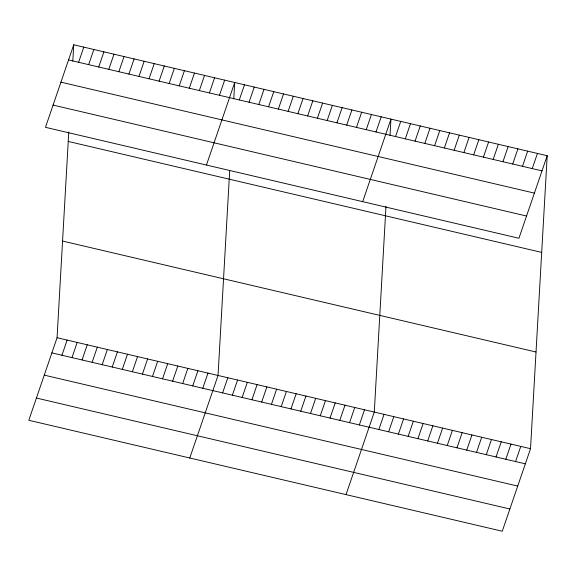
<?xml version="1.0" encoding="UTF-8"?>
<svg xmlns="http://www.w3.org/2000/svg" width="576" height="576" viewBox="0 0 576 576"><rect width="100%" height="100%" fill="white"/><g stroke="black" fill="none" stroke-linecap="round" stroke-linejoin="round"><path stroke-width="0.86" d="M547.2 155.722L518.94 238.27L45.475 127.318L73.735 44.77L547.2 155.722L530.525 448.682L502.265 531.23L28.8 420.278L57.06 337.73L68.774 131.954M72.799 61.171L73.735 44.77M229.702 170.539L218.038 375.458L189.778 457.999M233.777 98.892L234.713 82.498L206.453 165.038M385.992 206.294L374.285 412.07L346.025 494.618M390.024 135.511L390.953 119.11L362.693 201.65M78.602 62.28L83.794 47.124M88.668 64.642L93.852 49.486M98.726 66.996L103.918 51.84M108.792 69.358L113.976 54.202M118.85 71.712L124.042 56.556M128.909 74.074L134.1 58.918M138.974 76.428L144.158 61.272M149.033 78.79L154.224 63.634M61.934 355.248L67.126 340.092M159.098 81.144L164.282 65.988M71.993 357.602L77.184 342.446M169.157 83.506L174.348 68.35M82.058 359.957L87.242 344.808M179.215 85.86L184.406 70.704M92.117 362.318L97.308 347.162M189.281 88.222L194.465 73.066M102.175 364.673L107.366 349.524M199.339 90.576L204.53 75.42M112.241 367.034L117.425 351.878M209.398 92.938L214.589 77.782M122.299 369.389L127.49 354.233M219.463 95.292L224.647 80.136M132.365 371.75L137.549 356.594M142.423 374.105L147.614 358.949M239.285 99.936L244.476 84.78M152.482 376.466L157.673 361.31M249.055 102.226L254.239 87.07M162.547 378.821L167.731 363.665M258.818 104.515L264.01 89.359M172.606 381.182L177.797 366.026M268.582 106.805L273.773 91.649M182.671 383.537L187.855 368.381M278.352 109.094L283.536 93.938M192.73 385.898L197.921 370.742M288.115 111.377L293.306 96.228M202.788 388.253L207.979 373.097M297.878 113.666L303.07 98.51M307.642 115.956L312.833 100.8M222.617 392.897L227.808 377.748M317.412 118.246L322.596 103.09M232.38 395.186L237.571 380.03M327.175 120.535L332.366 105.379M242.15 397.476L247.334 382.32M336.938 122.825L342.13 107.669M251.914 399.766L257.098 384.61M346.709 125.107L351.893 109.958M261.677 402.055L266.868 386.899M356.472 127.397L361.663 112.241M271.44 404.345L276.631 389.189M366.235 129.686L371.426 114.53M281.21 406.627L286.394 391.478M375.998 131.976L381.19 116.82M290.974 408.917L296.165 393.761M300.737 411.206L305.928 396.05M395.532 136.555L400.723 121.399M310.507 413.496L315.691 398.34M405.295 138.845L410.486 123.689M320.27 415.786L325.454 400.63M415.066 141.127L420.25 125.971M330.034 418.075L335.225 402.919M424.829 143.417L430.02 128.261M339.797 420.358L344.988 405.209M434.592 145.706L439.783 130.55M349.567 422.647L354.751 407.491M444.355 147.996L449.546 132.84M359.33 424.937L364.522 409.781M454.126 150.286L459.31 135.13M463.889 152.575L469.08 137.419M378.864 429.516L384.048 414.36M473.652 154.858L478.843 139.702M388.627 431.806L393.811 416.65M483.422 157.147L488.606 141.991M398.39 434.095L403.582 418.939M493.186 159.437L498.377 144.281M408.154 436.378L413.345 421.222M502.949 161.726L508.14 146.57M417.924 438.667L423.108 423.511M512.712 164.016L517.903 148.86M427.687 440.957L432.878 425.801M522.482 166.306L527.666 151.15M437.45 443.246L442.642 428.09M532.246 168.588L537.437 153.432M447.214 445.536L452.405 430.38M456.984 447.826L462.168 432.67M466.747 450.108L471.938 434.952M476.51 452.398L481.702 437.242M486.281 454.687L491.465 439.531M496.044 456.977L501.235 441.821M505.807 459.266L510.998 444.11M515.57 461.556L520.762 446.4M68.544 59.926L542.009 170.878M60.934 82.166L534.398 193.118M53.086 105.077L526.55 216.029M68.234 141.444L541.699 252.403M62.561 241.056L536.033 352.008M57.06 337.73L530.525 448.682M51.876 352.886L525.341 463.838M44.258 375.127L517.723 486.079M36.41 398.038L509.882 508.99"/></g></svg>
